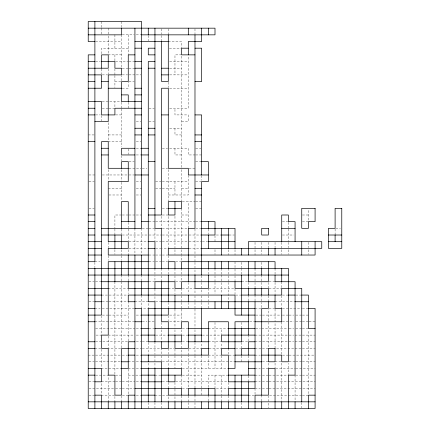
<?xml version="1.0" encoding="UTF-8"?>
<svg xmlns="http://www.w3.org/2000/svg" width="430" height="430" viewBox="0 0 430 430"><rect width="100%" height="100%" fill="white"/><g stroke="black" fill="none" stroke-linecap="round" stroke-linejoin="round"><path stroke-width="0.32" stroke-dasharray="2.15 1.61" d="M122.254 34.846L134.262 34.846M136.267 34.846L140.938 34.846M95.562 41.516L121.588 41.516M168.291 41.516L181.637 41.516L181.637 48.192L168.291 48.192M128.258 48.192L101.571 48.192L101.571 54.863M121.588 54.863L108.242 54.863L108.242 34.846M181.637 54.863L174.967 54.863L174.967 74.879M95.562 61.533L100.233 61.533M115.579 61.533L128.258 61.533M128.925 61.533L134.929 61.533M169.63 61.533L188.308 61.533M122.254 68.209L128.258 68.209M128.925 68.209L134.929 68.209M169.63 68.209L181.637 68.209M102.238 74.879L107.575 74.879M122.254 74.879L127.592 74.879M128.925 74.879L134.929 74.879M136.267 74.879L140.938 74.879M169.63 74.879L188.308 74.879M114.912 81.549L121.588 81.549L121.588 75.546M128.925 81.549L134.262 81.549M122.254 88.225L128.258 88.225L128.258 82.221M169.63 88.225L188.308 88.225M102.238 101.571L121.588 101.571M102.238 108.242L108.242 108.242M108.908 108.242L114.912 108.242L114.912 101.571M148.941 108.242L154.279 108.242M169.63 108.242L188.308 108.242L188.308 56.196M95.562 114.912L100.233 114.912M115.579 114.912L121.588 114.912M136.267 121.588L140.938 121.588M148.941 121.588L154.279 121.588M181.637 121.588L188.308 121.588L188.308 114.912L174.967 114.912L174.967 108.242M169.63 128.258L181.637 128.258M88.225 134.929L94.229 134.929M108.242 134.929L121.588 134.929M181.637 134.929L174.967 134.929L174.967 128.258M121.588 141.604L108.242 141.604L108.242 122.254M136.267 141.604L140.938 141.604M136.267 148.275L140.938 148.275M162.287 148.275L167.625 148.275M169.63 148.275L188.308 148.275L188.308 154.95L194.983 154.95M195.65 148.275L200.987 148.275M136.267 154.95L140.938 154.95M181.637 154.95L174.967 154.95L174.967 148.275M195.65 154.95L201.654 154.95M128.925 161.621L134.262 161.621M195.65 161.621L200.987 161.621M128.925 168.291L140.938 168.291M142.271 168.291L146.942 168.291M162.287 168.291L167.625 168.291M188.98 168.291L194.983 168.291M88.892 174.967L94.896 174.967M102.238 174.967L128.258 174.967M128.925 174.967L134.262 174.967M88.892 181.637L94.229 181.637M136.267 181.637L140.938 181.637M155.617 181.637L160.954 181.637M162.287 181.637L188.308 181.637M195.65 181.637L201.654 181.637M108.242 188.308L121.588 188.308M136.267 188.308L141.604 188.308M155.617 188.308L160.954 188.308M162.287 188.308L174.967 188.308M181.637 188.308L188.308 188.308M108.908 194.983L121.588 194.983M136.267 194.983L140.938 194.983M168.291 194.983L188.308 194.983L188.308 175.633M182.304 201.654L194.983 201.654M195.65 201.654L201.654 201.654M88.892 208.33L94.229 208.33M162.287 208.33L168.291 208.33M195.65 208.33L201.654 208.33M121.588 215L114.912 215L114.912 228.346M122.254 215L128.258 215M128.925 215L134.929 215M136.267 215L141.604 215M162.287 215L168.291 215L168.291 248.363L162.287 248.363M181.637 215L188.308 215M302.408 215L308.412 215M148.941 221.67L154.95 221.67M155.617 221.67L194.983 221.67M195.65 221.67L201.654 221.67M282.392 221.67L287.729 221.67M302.408 221.67L308.412 221.67L308.412 208.996M142.271 228.346L148.275 228.346M148.941 228.346L154.95 228.346M162.287 228.346L188.308 228.346L188.308 201.654M195.65 228.346L201.654 228.346M335.771 228.346L340.442 228.346M122.254 235.017L148.275 235.017M148.941 235.017L161.621 235.017M162.287 235.017L188.308 235.017M188.98 235.017L201.654 235.017M216.333 235.017L221.004 235.017M229.013 235.017L234.35 235.017M282.392 235.017L293.733 235.017M128.925 241.692L148.275 241.692M155.617 241.692L161.621 241.692M162.287 241.692L188.308 241.692M188.98 241.692L201.654 241.692M202.32 241.692L207.658 241.692M128.925 248.363L148.275 248.363M155.617 248.363L161.621 248.363M188.98 248.363L200.987 248.363M148.941 255.033L154.95 255.033M155.617 255.033L161.621 255.033M162.287 255.033L168.291 255.033M94.896 261.709L100.233 261.709M148.941 261.709L154.279 261.709M155.617 261.709L161.621 261.709M162.287 261.709L167.625 261.709M175.633 261.709L181.637 261.709L181.637 255.7M88.892 281.725L94.229 281.725M95.562 281.725L101.571 281.725M148.941 281.725L154.95 281.725L154.95 275.721M175.633 281.725L181.637 281.725L181.637 275.721M241.692 281.725L247.696 281.725M269.046 281.725L275.05 281.725M108.242 288.396L128.258 288.396M168.291 288.396L174.967 288.396L174.967 293.733M182.304 288.396L194.983 288.396L194.983 293.733M208.996 288.396L235.017 288.396L235.017 295.071M269.046 288.396L281.725 288.396M101.571 295.071L128.258 295.071M235.683 295.071L241.692 295.071M282.392 295.071L288.396 295.071M295.738 295.071L301.742 295.071M88.892 301.742L94.229 301.742M102.238 301.742L108.242 301.742M108.908 301.742L128.258 301.742L128.258 341.775L102.238 341.775M134.929 301.742L148.275 301.742L148.275 308.412L141.604 308.412L141.604 295.071M155.617 301.742L161.621 301.742M275.05 301.742L295.071 301.742M94.896 308.412L100.233 308.412M102.238 308.412L134.262 308.412M255.033 308.412L261.709 308.412L261.709 302.408M269.046 308.412L275.05 308.412M282.392 308.412L301.742 308.412M302.408 308.412L308.412 308.412M108.242 315.088L101.571 315.088L101.571 335.104L95.562 335.104M108.908 315.088L128.258 315.088M136.267 315.088L141.604 315.088M169.63 315.088L181.637 315.088M255.7 315.088L261.709 315.088M262.375 315.088L281.725 315.088M282.392 315.088L288.396 315.088M289.062 315.088L293.733 315.088M295.738 315.088L301.742 315.088M302.408 315.088L308.412 315.088M94.896 321.758L134.929 321.758M142.271 321.758L146.942 321.758M148.275 321.758L154.95 321.758M169.63 321.758L181.637 321.758M249.696 321.758L255.033 321.758M282.392 321.758L293.733 321.758M295.738 321.758L301.742 321.758M302.408 321.758L308.412 321.758M309.079 321.758L315.088 321.758M95.562 328.429L134.929 328.429M136.267 328.429L141.604 328.429M148.941 328.429L154.95 328.429M182.304 328.429L188.308 328.429M208.33 328.429L227.68 328.429M255.7 328.429L260.37 328.429M261.709 328.429L288.396 328.429M289.062 328.429L293.733 328.429M295.738 328.429L301.742 328.429M302.408 328.429L308.412 328.429M108.242 335.104L134.262 335.104M136.267 335.104L141.604 335.104M155.617 335.104L167.625 335.104M182.304 335.104L188.308 335.104M202.32 335.104L221.67 335.104L221.67 328.429M255.033 335.104L288.396 335.104M289.062 335.104L293.733 335.104M295.071 335.104L301.075 335.104M302.408 335.104L315.088 335.104M95.562 341.775L101.571 341.775M136.267 341.775L141.604 341.775M142.271 341.775L148.275 341.775M182.304 341.775L188.308 341.775M208.33 341.775L221.67 341.775M241.692 341.775L248.363 341.775L248.363 335.771M255.033 341.775L293.733 341.775M295.071 341.775L301.075 341.775M302.408 341.775L315.088 341.775M94.896 348.45L101.571 348.45L101.571 368.467L121.588 368.467M136.267 348.45L141.604 348.45M142.271 348.45L161.621 348.45L161.621 354.454M169.63 348.45L174.3 348.45M188.98 348.45L201.654 348.45L201.654 342.441M208.996 348.45L221.67 348.45L221.67 342.441M235.683 348.45L241.02 348.45M255.033 348.45L261.709 348.45M262.375 348.45L268.379 348.45L268.379 309.079M293.733 348.45L275.05 348.45L275.05 322.425M295.071 348.45L301.075 348.45M302.408 348.45L315.088 348.45M88.225 355.121L94.229 355.121M95.562 355.121L121.588 355.121M122.254 355.121L127.592 355.121M136.267 355.121L141.604 355.121M208.33 355.121L221.67 355.121M235.017 355.121L228.346 355.121L228.346 348.45M255.033 355.121L260.37 355.121M288.396 355.121L281.725 355.121L281.725 321.758M289.062 355.121L315.088 355.121M88.892 361.791L94.229 361.791M95.562 361.791L121.588 361.791M128.258 361.791L134.929 361.791M136.267 361.791L141.604 361.791M162.287 361.791L235.017 361.791M262.375 361.791L268.379 361.791M275.05 361.791L281.725 361.791M289.062 361.791L295.071 361.791M295.738 361.791L301.742 361.791M302.408 361.791L315.088 361.791M128.258 368.467L134.929 368.467M136.267 368.467L141.604 368.467M182.304 368.467L228.346 368.467M255.033 368.467L260.37 368.467M262.375 368.467L268.379 368.467M275.721 368.467L295.071 368.467M295.738 368.467L315.088 368.467M95.562 375.137L108.242 375.137L108.242 401.83M115.579 375.137L121.588 375.137M128.258 375.137L141.604 375.137M154.95 375.137L160.954 375.137M182.304 375.137L201.654 375.137M228.346 375.137L208.33 375.137L208.33 388.483M255.033 375.137L260.37 375.137M262.375 375.137L268.379 375.137M269.046 375.137L288.396 375.137L288.396 363.13M295.738 375.137L301.742 375.137M302.408 375.137L315.088 375.137M88.892 381.808L94.896 381.808M114.912 381.808L101.571 381.808L101.571 395.154L114.912 395.154L114.912 401.83M115.579 381.808L121.588 381.808M122.254 381.808L134.929 381.808M136.267 381.808L141.604 381.808M162.287 381.808L168.291 381.808M175.633 381.808L228.346 381.808M255.033 381.808L260.37 381.808M262.375 381.808L268.379 381.808M269.046 381.808L315.088 381.808M88.892 388.483L114.912 388.483M115.579 388.483L121.588 388.483M122.254 388.483L134.262 388.483M182.304 388.483L188.308 388.483L188.308 355.787M216.333 388.483L228.346 388.483M255.033 388.483L260.37 388.483M262.375 388.483L268.379 388.483M269.046 388.483L315.088 388.483M88.892 395.154L94.229 395.154M128.258 395.154L121.588 395.154L121.588 401.83M136.267 395.154L140.938 395.154M154.95 395.154L168.291 395.154L168.291 401.83M248.363 395.154L255.033 395.154L255.033 389.15M301.742 395.154L268.379 395.154L268.379 407.833M302.408 395.154L308.412 395.154L308.412 329.767M335.104 229.013L335.104 235.017M308.412 242.359L308.412 247.696M308.412 249.696L308.412 254.367M301.742 402.496L301.742 407.833M295.071 375.137L295.071 401.83M288.396 222.342L288.396 228.346M288.396 229.013L288.396 241.692M288.396 242.359L288.396 247.696M288.396 249.696L288.396 254.367M281.725 242.359L281.725 248.363M281.725 249.696L281.725 254.367M281.725 281.725L281.725 287.729M281.725 295.738L281.725 308.412M281.725 363.13L281.725 401.158M275.05 242.359L275.05 247.696M275.05 268.379L275.05 274.383M275.05 282.392L275.05 295.071M275.05 309.079L275.05 321.758M275.05 363.13L275.05 368.467M268.379 242.359L268.379 247.696M268.379 282.392L268.379 288.396M268.379 295.738L268.379 301.742M268.379 363.13L268.379 367.8M261.709 242.359L261.709 248.363M261.709 249.696L261.709 254.367M261.709 262.375L261.709 268.379M261.709 275.05L261.709 281.059M261.709 282.392L261.709 288.396M261.709 295.071L261.709 301.742M261.709 395.154L261.709 401.83M255.033 242.359L255.033 248.363M255.033 249.696L255.033 255.033M255.033 268.379L255.033 274.383M255.033 275.05L255.033 281.725M255.033 282.392L255.033 288.396M255.033 295.071L255.033 301.075M248.363 282.392L248.363 288.396M248.363 295.071L248.363 301.075M248.363 355.787L248.363 361.791M248.363 375.804L248.363 381.141M241.692 262.375L241.692 267.713M241.692 268.379L241.692 274.383M241.692 322.425L241.692 327.762M241.692 342.441L241.692 348.45M241.692 355.787L241.692 361.791M241.692 402.496L241.692 408.5M235.017 249.696L235.017 255.033M235.017 261.709L235.017 267.713M235.017 269.046L235.017 274.383M235.017 275.721L235.017 281.725M228.346 249.696L228.346 255.033M228.346 268.379L228.346 275.05M228.346 275.721L228.346 281.725M228.346 282.392L228.346 301.742M228.346 382.48L228.346 387.817M228.346 395.82L228.346 401.158M221.67 268.379L221.67 274.383M221.67 275.05L221.67 293.733M221.67 355.787L221.67 368.467M221.67 375.137L221.67 395.154M221.67 395.82L221.67 401.83M215 235.683L215 241.692M215 249.696L215 254.367M215 268.379L215 275.05M215 275.721L215 281.725M215 282.392L215 293.733M215 322.425L215 368.467M215 375.137L215 388.483M208.33 229.013L208.33 234.35M208.33 268.379L208.33 275.05M208.33 288.396L208.33 295.071M208.33 295.738L208.33 301.075M208.33 302.408L208.33 308.412M208.33 355.787L208.33 368.467M208.33 395.154L208.33 401.83M201.654 175.633L201.654 180.304M201.654 275.721L201.654 281.725M201.654 282.392L201.654 293.733M201.654 295.738L201.654 301.742M201.654 302.408L201.654 308.412M201.654 355.787L201.654 388.483M201.654 389.15L201.654 395.154M194.983 28.842L194.983 34.18M194.983 229.013L194.983 255.033M194.983 255.7L194.983 261.709M194.983 262.375L194.983 275.05M194.983 295.738L194.983 301.742M194.983 302.408L194.983 308.412M194.983 309.079L194.983 328.429M194.983 329.767L194.983 334.438M194.983 342.441L194.983 355.121M194.983 355.787L194.983 388.483M194.983 395.154L194.983 401.158M194.983 402.496L194.983 408.5M188.308 282.392L188.308 293.733M188.308 302.408L188.308 308.412M188.308 349.117L188.308 355.121M188.308 395.82L188.308 401.83M188.308 402.496L188.308 407.833M181.637 56.196L181.637 168.291M181.637 169.63L181.637 201.654M181.637 208.33L181.637 255.033M181.637 268.379L181.637 275.05M181.637 288.396L181.637 295.071M181.637 295.738L181.637 301.742M181.637 302.408L181.637 308.412M181.637 309.079L181.637 321.092M181.637 329.767L181.637 335.104M181.637 342.441L181.637 354.454M181.637 355.787L181.637 368.467M181.637 375.137L181.637 388.483M181.637 395.82L181.637 401.83M174.967 181.637L174.967 194.983M174.967 216.333L174.967 248.363M174.967 249.696L174.967 254.367M174.967 268.379L174.967 274.383M174.967 275.721L174.967 281.725M174.967 309.079L174.967 328.429M174.967 329.767L174.967 334.438M174.967 349.117L174.967 355.121M174.967 355.787L174.967 368.467M174.967 382.48L174.967 388.483M174.967 389.15L174.967 401.83M168.291 28.842L168.291 34.18M168.291 82.221L168.291 87.559M168.291 169.63L168.291 200.987M168.291 255.7L168.291 261.709M168.291 268.379L168.291 274.383M168.291 302.408L168.291 308.412M168.291 315.754L168.291 321.758M168.291 348.45L168.291 355.121M168.291 355.787L168.291 368.467M168.291 382.48L168.291 388.483M161.621 28.842L161.621 34.18M161.621 35.513L161.621 40.85M161.621 216.333L161.621 228.346M161.621 268.379L161.621 274.383M161.621 275.721L161.621 281.725M161.621 322.425L161.621 328.429M161.621 329.767L161.621 341.775M161.621 355.787L161.621 361.791M161.621 402.496L161.621 408.5M154.95 229.013L154.95 241.02M154.95 268.379L154.95 274.383M154.95 289.062L154.95 301.742M154.95 341.775L154.95 354.454M154.95 355.787L154.95 361.791M154.95 363.13L154.95 368.467M154.95 402.496L154.95 408.5M148.275 35.513L148.275 40.85M148.275 342.441L148.275 355.121M148.275 363.13L148.275 368.467M148.275 402.496L148.275 408.5M141.604 228.346L141.604 254.367M141.604 275.05L141.604 281.059M134.929 228.346L134.929 255.033M128.258 34.846L128.258 54.863M128.258 102.238L128.258 108.242M128.258 148.941L128.258 154.279M128.258 222.342L128.258 227.68M128.258 229.013L128.258 241.692M128.258 249.696L128.258 255.033M128.258 275.05L128.258 281.059M128.258 289.062L128.258 293.733M128.258 369.133L128.258 394.487M121.588 21.5L121.588 27.504M121.588 34.846L121.588 68.209M121.588 102.238L121.588 108.242M121.588 108.908L121.588 146.942M121.588 155.617L121.588 160.954M121.588 169.63L121.588 181.637M121.588 182.304L121.588 201.654M121.588 229.013L121.588 235.017M121.588 249.696L121.588 255.033M121.588 255.7L121.588 260.37M121.588 275.05L121.588 281.059M121.588 281.725L121.588 348.45L108.242 348.45L108.242 335.771M114.912 34.846L114.912 48.192M114.912 54.863L114.912 61.533M114.912 68.875L114.912 74.879M114.912 75.546L114.912 87.559M114.912 229.013L114.912 235.017M114.912 249.696L114.912 254.367M114.912 281.725L114.912 375.137M108.242 28.17L108.242 34.18M108.242 68.875L108.242 74.213M108.242 169.63L108.242 181.637M108.242 242.359L108.242 247.696M108.242 255.7L108.242 260.37M101.571 21.5L101.571 27.504M101.571 28.17L101.571 34.18M101.571 68.875L101.571 74.213M101.571 115.579L101.571 120.921M94.896 262.375L94.896 267.713"/><path stroke-width="0.64" d="M88.225 28.17L215 28.17L215 34.846L141.604 34.846M88.225 34.846L121.588 34.846L121.588 28.17M94.896 41.516L88.225 41.516L88.225 21.5L141.604 21.5L141.604 228.346L101.571 228.346M134.929 41.516L168.291 41.516M134.929 48.192L141.604 48.192M154.95 48.192L148.275 48.192L148.275 54.863L154.95 54.863M188.308 48.192L181.637 48.192L181.637 54.863L194.983 54.863M194.983 48.192L201.654 48.192L201.654 81.549L194.983 81.549M94.896 54.863L88.225 54.863L88.225 408.5L315.088 408.5L315.088 308.412L308.412 308.412M134.929 54.863L128.258 54.863L128.258 81.549L121.588 81.549L121.588 101.571L141.604 101.571M88.225 61.533L94.896 61.533M101.571 61.533L114.912 61.533L114.912 68.209L121.588 68.209L121.588 74.879L108.242 74.879L108.242 121.588L94.896 121.588M134.929 61.533L141.604 61.533M154.95 61.533L148.275 61.533L148.275 301.742L154.95 301.742L154.95 341.775M88.225 68.209L108.242 68.209L108.242 54.863L101.571 54.863L101.571 68.209M134.929 68.209L141.604 68.209M148.275 68.209L154.95 68.209M161.621 68.209L168.291 68.209M88.225 74.879L101.571 74.879L101.571 88.225L88.225 88.225M161.621 74.879L168.291 74.879M88.225 81.549L94.896 81.549M101.571 81.549L108.242 81.549M108.242 88.225L121.588 88.225M134.929 88.225L141.604 88.225M121.588 94.896L128.258 94.896L128.258 101.571M134.929 94.896L141.604 94.896M88.225 101.571L101.571 101.571L101.571 114.912L114.912 114.912L114.912 108.242L141.604 108.242M88.225 108.242L94.896 108.242M88.225 114.912L94.896 114.912M134.929 114.912L141.604 114.912M161.621 114.912L168.291 114.912M194.983 114.912L201.654 114.912L201.654 174.967M134.929 128.258L141.604 128.258M148.275 128.258L154.95 128.258M134.929 134.929L141.604 134.929M148.275 134.929L154.95 134.929M194.983 134.929L201.654 134.929M88.225 141.604L94.896 141.604M194.983 141.604L201.654 141.604M101.571 148.275L108.242 148.275M134.929 148.275L121.588 148.275L121.588 154.95L134.929 154.95M141.604 148.275L148.275 148.275M101.571 154.95L108.242 154.95M141.604 154.95L148.275 154.95M148.275 161.621L154.95 161.621M201.654 161.621L208.33 161.621L208.33 181.637L201.654 181.637L201.654 275.05M128.258 168.291L108.242 168.291L108.242 141.604L101.571 141.604L101.571 315.088L88.225 315.088M134.929 174.967L148.275 174.967M208.33 174.967L188.308 174.967L188.308 168.291L168.291 168.291L168.291 88.225L161.621 88.225L161.621 215L148.275 215M194.983 188.308L201.654 188.308M194.983 194.983L201.654 194.983M148.275 208.33L154.95 208.33M168.291 208.33L181.637 208.33L181.637 201.654L168.291 201.654L168.291 215L174.967 215L174.967 201.654M88.225 215L94.896 215M88.225 221.67L94.896 221.67M121.588 221.67L134.929 221.67M141.604 221.67L148.275 221.67M201.654 221.67L215 221.67L215 235.017L201.654 235.017M88.225 228.346L94.896 228.346M201.654 228.346L235.017 228.346L235.017 248.363M281.725 228.346L295.071 228.346M88.225 235.017L94.896 235.017M101.571 235.017L121.588 235.017L121.588 248.363M221.67 235.017L228.346 235.017M328.429 235.017L341.775 235.017M88.225 241.692L101.571 241.692M148.275 241.692L154.95 241.692L154.95 268.379M208.33 241.692L235.017 241.692M328.429 241.692L341.775 241.692M88.225 248.363L101.571 248.363M148.275 248.363L154.95 248.363M188.308 248.363L168.291 248.363L168.291 255.033L315.088 255.033L315.088 241.692M201.654 248.363L321.758 248.363L321.758 241.692L248.363 241.692L248.363 255.033M88.225 255.033L101.571 255.033M148.275 255.033L108.242 255.033L108.242 248.363L128.258 248.363L128.258 241.692L108.242 241.692L108.242 181.637L128.258 181.637L128.258 161.621L121.588 161.621L121.588 168.291M88.225 261.709L94.896 261.709L94.896 21.5M148.275 261.709L108.242 261.709L108.242 335.104L101.571 335.104L101.571 348.45L108.242 348.45L108.242 375.137L114.912 375.137L114.912 395.154L121.588 395.154L121.588 348.45L134.929 348.45M88.225 268.379L288.396 268.379L288.396 361.791L281.725 361.791L281.725 355.121L261.709 355.121M88.225 275.05L288.396 275.05M101.571 281.725L148.275 281.725M241.692 281.725L181.637 281.725L181.637 288.396L174.967 288.396L174.967 281.725L154.95 281.725L154.95 288.396M88.225 288.396L108.242 288.396M168.291 288.396L128.258 288.396L128.258 281.725M88.225 295.071L101.571 295.071M241.692 295.071L281.725 295.071L281.725 288.396L301.742 288.396L301.742 401.83M288.396 295.071L295.071 295.071M301.742 295.071L308.412 295.071L308.412 328.429L315.088 328.429M94.896 301.742L101.571 301.742M134.929 301.742L128.258 301.742L128.258 295.071L235.017 295.071L235.017 315.088L255.033 315.088M161.621 301.742L275.05 301.742M295.071 301.742L308.412 301.742M88.225 308.412L94.896 308.412M134.929 308.412L141.604 308.412L141.604 408.5M255.033 308.412L148.275 308.412L148.275 341.775L181.637 341.775L181.637 335.104L168.291 335.104M141.604 315.088L168.291 315.088L168.291 308.412M88.225 321.758L94.896 321.758M134.929 321.758L141.604 321.758M248.363 321.758L235.017 321.758L235.017 368.467L228.346 368.467M255.033 321.758L281.725 321.758L281.725 308.412L275.05 308.412L275.05 295.071M141.604 328.429L148.275 328.429M154.95 328.429L181.637 328.429L181.637 321.758L188.308 321.758L188.308 348.45L174.967 348.45L174.967 335.104M188.308 328.429L208.33 328.429M228.346 328.429L255.033 328.429M141.604 335.104L154.95 335.104M188.308 335.104L201.654 335.104M255.033 335.104L221.67 335.104L221.67 341.775L241.692 341.775L241.692 328.429M88.225 341.775L94.896 341.775M134.929 341.775L128.258 341.775L128.258 368.467L121.588 368.467M188.308 341.775L208.33 341.775M255.033 341.775L248.363 341.775L248.363 355.121M88.225 348.45L94.896 348.45M208.33 348.45L201.654 348.45L201.654 355.121M235.017 348.45L221.67 348.45L221.67 355.121L228.346 355.121L228.346 381.808L255.033 381.808M255.033 348.45L241.692 348.45L241.692 355.121M128.258 355.121L134.929 355.121M141.604 355.121L208.33 355.121L208.33 321.758L228.346 321.758L228.346 348.45M235.017 355.121L255.033 355.121M121.588 361.791L128.258 361.791M141.604 361.791L161.621 361.791L161.621 401.83M235.017 361.791L261.709 361.791M88.225 368.467L101.571 368.467L101.571 381.808L94.896 381.808M141.604 368.467L181.637 368.467L181.637 375.137L161.621 375.137M248.363 368.467L255.033 368.467M88.225 375.137L94.896 375.137M141.604 375.137L154.95 375.137M228.346 375.137L255.033 375.137M141.604 381.808L161.621 381.808M134.929 388.483L181.637 388.483L181.637 395.154M94.896 395.154L101.571 395.154L101.571 408.5M134.929 395.154L128.258 395.154L128.258 408.5M141.604 395.154L154.95 395.154M248.363 395.154L168.291 395.154L168.291 388.483M315.088 395.154L308.412 395.154L308.412 408.5M88.225 401.83L315.088 401.83M335.104 235.017L335.104 241.692M301.742 241.692L301.742 255.033M295.071 241.692L295.071 221.67L288.396 221.67L288.396 215L281.725 215L281.725 241.692M295.071 401.83L295.071 408.5M288.396 408.5L288.396 375.137L295.071 375.137L295.071 281.725L275.05 281.725L275.05 275.05M281.725 268.379L281.725 281.725M281.725 401.83L281.725 408.5M275.05 248.363L275.05 255.033M275.05 268.379L275.05 261.709L181.637 261.709L181.637 268.379M275.05 408.5L275.05 368.467L268.379 368.467L268.379 395.154L255.033 395.154L255.033 408.5M268.379 248.363L268.379 255.033M268.379 261.709L268.379 281.725L248.363 281.725L248.363 261.709M268.379 295.071L268.379 288.396L235.017 288.396L235.017 281.725M268.379 301.742L268.379 308.412L261.709 308.412L261.709 395.154M261.709 268.379L261.709 275.05M261.709 288.396L261.709 295.071M261.709 401.83L261.709 408.5M255.033 261.709L255.033 268.379M255.033 288.396L255.033 295.071M255.033 301.742L255.033 388.483L228.346 388.483L228.346 395.154M248.363 288.396L248.363 295.071M248.363 301.742L248.363 335.104M248.363 361.791L248.363 375.137M248.363 381.808L248.363 408.5M241.692 248.363L241.692 255.033M241.692 275.05L241.692 315.088M241.692 375.137L241.692 401.83M235.017 375.137L235.017 408.5M228.346 228.346L228.346 248.363M228.346 261.709L228.346 268.379M228.346 301.742L228.346 308.412M228.346 401.83L228.346 408.5M221.67 228.346L221.67 255.033M221.67 261.709L221.67 268.379M221.67 295.071L221.67 308.412M221.67 401.83L221.67 408.5M215 261.709L215 268.379M215 301.742L215 308.412M215 408.5L215 388.483L188.308 388.483L188.308 395.154M208.33 28.17L208.33 34.846M208.33 221.67L208.33 228.346M208.33 235.017L208.33 248.363M208.33 261.709L208.33 268.379M208.33 275.05L208.33 288.396L194.983 288.396L194.983 275.05M208.33 388.483L208.33 395.154M208.33 401.83L208.33 408.5M201.654 28.17L201.654 41.516L188.308 41.516L188.308 54.863M201.654 308.412L201.654 341.775M201.654 401.83L201.654 408.5M194.983 34.846L194.983 228.346L188.308 228.346L188.308 281.725M194.983 335.104L194.983 341.775M194.983 388.483L194.983 395.154M188.308 28.17L188.308 34.846M188.308 295.071L188.308 301.742M181.637 401.83L181.637 408.5M174.967 268.379L174.967 261.709L168.291 261.709L168.291 268.379M174.967 295.071L174.967 308.412M174.967 375.137L174.967 381.808L168.291 381.808L168.291 368.467M174.967 401.83L174.967 408.5M168.291 34.846L168.291 81.549L161.621 81.549L161.621 41.516M168.291 275.05L168.291 301.742M168.291 401.83L168.291 408.5M161.621 268.379L161.621 228.346L154.95 228.346L154.95 28.17M161.621 281.725L161.621 321.758L168.291 321.758L168.291 348.45L161.621 348.45L161.621 341.775M154.95 368.467L154.95 401.83M148.275 28.17L148.275 34.846M148.275 355.121L148.275 361.791M148.275 368.467L148.275 401.83M141.604 255.033L141.604 275.05M141.604 281.725L141.604 295.071M134.929 28.17L134.929 228.346M134.929 255.033L134.929 408.5M128.258 221.67L128.258 201.654L121.588 201.654L121.588 228.346M128.258 255.033L128.258 275.05M121.588 261.709L121.588 275.05M121.588 401.83L121.588 408.5M114.912 235.017L114.912 248.363M114.912 261.709L114.912 281.725M114.912 401.83L114.912 408.5M108.242 401.83L108.242 408.5M94.896 268.379L94.896 408.5M315.088 208.33L301.742 208.33L301.742 228.346L308.412 228.346L308.412 221.67L315.088 221.67L315.088 208.33M341.775 208.33L335.104 208.33L335.104 228.346L328.429 228.346L328.429 248.363L341.775 248.363L341.775 208.33M268.379 228.346L261.709 228.346L261.709 235.017L268.379 235.017L268.379 228.346M275.05 348.45L268.379 348.45L268.379 361.791L275.05 361.791L275.05 348.45"/></g></svg>
